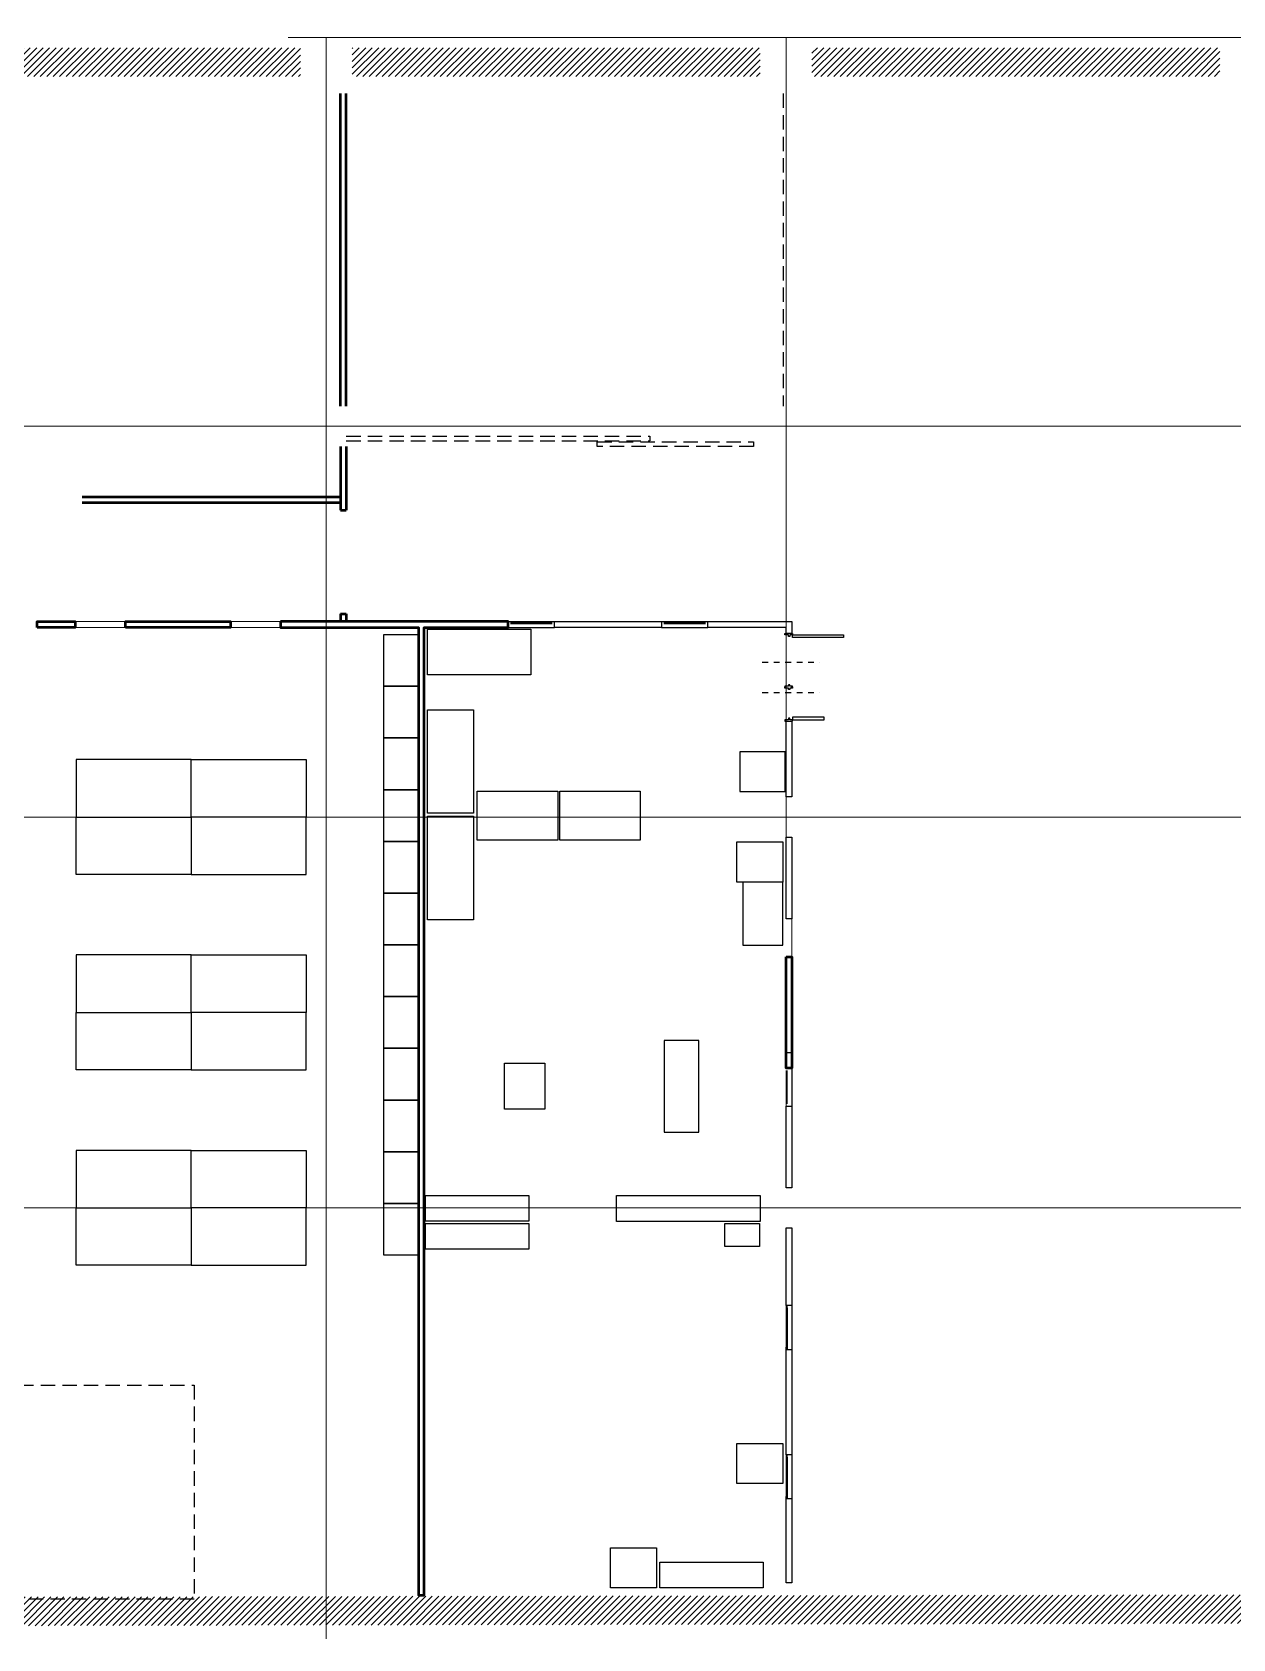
# Model space of a CAD drawing. Header units: millimetres. Extents: x 17 to 116.9, y 117.8 to 149.1.
# Drawn here: x 47.54 to 68.43, y 118.45 to 146.41 of the extents above; entities that cross this region are included whole.
import ezdxf

# ---------------------------------------------------------------- set-up
doc = ezdxf.new("R2010")
doc.units = ezdxf.units.MM
doc.linetypes.add('IRI-OCASA-Layout R 9$0$HIDDEN', pattern=[0.375, 0.25, -0.125])
doc.linetypes.add('PIR13A-P-XREF-01-Apoyo$0$DASHDOT2', pattern=[12.7, 6.35, -3.175, 0, -3.175])
for name, color, linetype, lineweight in [('Auxiliares', 252, 'Continuous', 15), ('Durlock', 252, 'Continuous', 50), ('OCASA_TODAS_r08$0$ca-hoja', 252, 'Continuous', 20), ('OCASA_TODAS_r08$0$CARPINTERIA', 252, 'Continuous', 15), ('OCASA_TODAS_r08$0$HACH MURO', 252, 'Continuous', 15), ('PIR13A-P-XREF-01-Apoyo$0$10-EJES-CARP', 251, 'PIR13A-P-XREF-01-Apoyo$0$DASHDOT2', 25)]:
    doc.layers.add(name, color=color, linetype=linetype, lineweight=lineweight)
for name, color, linetype in [('IRI-OCASA-Layout R 9$0$OCA_Durlock', 252, 'Continuous'), ('IRI-OCASA-Layout R 9$0$OCA_Mobiliario', 252, 'Continuous'), ('IRI-OCASA-Layout R 9$0$OCA_Rejas', 252, 'IRI-OCASA-Layout R 9$0$HIDDEN')]:
    doc.layers.add(name, color=color, linetype=linetype)

# ---------------------------------------------------------------- blocks, each defined once
blk = doc.blocks.new('*U43')
blk.add_lwpolyline([(25, 10), (25, 900), (70, 900), (70, 10)], close=True)
for points in [[(0, -15), (0, 10), (25, 10), (25, -35), (50, -35), (50, -60), (25, -60), (25, -120), (0, -120), (0, -95)], [(940, -15), (940, 10), (915, 10), (915, -35), (890, -35), (890, -60), (915, -60), (915, -120), (940, -120), (940, -95)]]:
    blk.add_lwpolyline(points)
at = {"layer": 'PIR13A-P-XREF-01-Apoyo$0$10-EJES-CARP', "ltscale": 0.25}
blk.add_line((500, -515), (500, 485), dxfattribs=at)
blk = doc.blocks.new('*U44')
blk.add_lwpolyline([(25, 10), (25, 560), (70, 560), (70, 10)], close=True)
for points in [[(0, -15), (0, 10), (25, 10), (25, -35), (50, -35), (50, -60), (25, -60), (25, -120), (0, -120), (0, -95)], [(600, -15), (600, 10), (575, 10), (575, -35), (550, -35), (550, -60), (575, -60), (575, -120), (600, -120), (600, -95)]]:
    blk.add_lwpolyline(points)
at = {"layer": 'PIR13A-P-XREF-01-Apoyo$0$10-EJES-CARP', "ltscale": 0.25}
blk.add_line((500, -515), (500, 485), dxfattribs=at)
blk = doc.blocks.new('V5d_1')
at = {"layer": 'OCASA_TODAS_r08$0$ca-hoja', "color": 1}
for points in [[(-0.04, 0.013), (-0.766, 0.013)], [(-0.04, 0.007), (-0.766, 0.007)]]:
    blk.add_lwpolyline(points, dxfattribs=at)
at = {"layer": 'OCASA_TODAS_r08$0$CARPINTERIA'}
for points in [[(-0.766, 0.02), (-0.04, 0.02)], [(-0.766, 0), (-0.04, 0)]]:
    blk.add_lwpolyline(points, dxfattribs=at)
blk = doc.blocks.new('V5f_1')
at = {"layer": 'Auxiliares'}
blk.add_line((-0.02, 0.622), (-0.01999, 0.04), dxfattribs=at)
at = {"layer": 'OCASA_TODAS_r08$0$ca-hoja', "color": 1}
for points in [[(-0.013, 0.04), (-0.013, 0.622)], [(-0.007, 0.04), (-0.007, 0.622)]]:
    blk.add_lwpolyline(points, dxfattribs=at)
at = {"layer": 'OCASA_TODAS_r08$0$CARPINTERIA'}
for points in [[(-0.02, 0.622), (-0.02, 0)], [(0, 0.622), (0, 0.04)]]:
    blk.add_lwpolyline(points, dxfattribs=at)

msp = doc.modelspace()

# ---------------------------------------------------------------- hatches: boundary and pattern name
at = {"layer": 'OCASA_TODAS_r08$0$HACH MURO'}
h = msp.add_hatch(dxfattribs=at)
h.set_pattern_fill('ANSI31', color=256, scale=0.025, style=0)
h.set_pattern_definition([(45, (40.34924, 146.163074), (-0.0561266, 0.0561266), [])])
h.paths.add_polyline_path([(44.207, 146.409), (38.747, 146.409), (38.747, 145.908), (44.207, 145.909)])
h.paths.add_polyline_path([(38.747, 146.409), (37.107, 146.409), (37.107, 145.909), (38.747, 145.908)])
h.paths.add_polyline_path([(36.207, 146.409), (29.007, 146.409), (29.007, 145.909), (36.207, 145.909)])
h.paths.add_polyline_path([(20.407, 146.143), (20.057, 146.143), (20.057, 146.038), (20.407, 146.038)])
h.paths.add_polyline_path([(20.057, 146.143), (19.707, 146.143), (19.707, 146.038), (20.057, 146.038)])
h.paths.add_polyline_path([(19.707, 146.143), (19.007, 146.143), (19.007, 145.643), (19.707, 145.643)])
h.paths.add_polyline_path([(45.107, 146.138), (52.207, 146.138), (52.207, 145.638), (45.107, 145.638)])
h.paths.add_polyline_path([(20.407, 145.643), (28.307, 145.643), (28.307, 146.143), (20.407, 146.143)])
h.paths.add_polyline_path([(53.107, 146.138), (60.207, 146.138), (60.207, 145.638), (53.107, 145.638)])
h.paths.add_polyline_path([(61.107, 146.138), (68.207, 146.138), (68.207, 145.638), (61.107, 145.638)])
h = msp.add_hatch(dxfattribs=at)
h.set_pattern_fill('ANSI31', color=256, scale=0.025, style=0)
h.set_pattern_definition([(45, (879.87285, 135.21683), (-0.056126601, 0.056126601), [])])
h.paths.add_polyline_path([(23.185, 119.135), (19.007, 123.163), (18.507, 122.951), (22.983, 118.635), (92.307, 118.763), (92.307, 119.263)])

# ---------------------------------------------------------------- linework, layer by layer
at = {"layer": 'Auxiliares'}
for p, q in [((51.997, 146.314), (93.317, 146.314)), ((52.657, 146.314), (52.657, 118.451)), ((60.657, 146.314), (60.657, 131.249)), ((17, 139.551), (106.443, 139.551)), ((108.91, 132.751), (17, 132.751)), ((17, 125.951), (92.657, 125.951))]:
    msp.add_line(p, q, dxfattribs=at)
at = {"layer": 'Durlock', "color": 50}
for p, q in [((52.907, 139.901), (52.907, 145.339)), ((53.007, 139.901), (53.007, 145.339)), ((52.907, 139.201), (52.907, 138.089)), ((53.007, 139.201), (53.007, 138.089)), ((48.408, 138.326), (52.907, 138.326)), ((48.408, 138.226), (52.907, 138.226)), ((52.907, 138.226), (52.907, 138.089)), ((52.907, 138.089), (53.007, 138.089)), ((52.907, 136.289), (52.907, 136.151)), ((52.907, 136.289), (52.907, 136.151)), ((52.907, 136.289), (53.007, 136.289)), ((53.007, 136.289), (53.007, 136.151))]:
    msp.add_line(p, q, dxfattribs=at)
at = {"layer": 'Durlock'}
for points in [[(47.627, 136.051), (47.627, 136.151), (48.289, 136.151), (48.289, 136.051), (47.627, 136.051)], [(49.164, 136.051), (49.164, 136.151), (50.989, 136.151), (50.989, 136.051), (49.164, 136.051)], [(51.864, 136.151), (51.864, 136.051), (54.261, 136.051), (54.262, 119.213), (54.362, 119.213), (54.362, 136.051), (55.823, 136.051), (55.823, 136.151), (53.007, 136.151), (51.864, 136.151)], [(60.657, 130.318), (60.757, 130.318), (60.757, 128.383), (60.657, 128.383), (60.657, 130.318)]]:
    msp.add_lwpolyline(points, dxfattribs=at)
at = {"layer": 'IRI-OCASA-Layout R 9$0$OCA_Durlock'}
for p, q in [((54.261, 136.051), (54.262, 119.213)), ((54.362, 136.051), (54.362, 119.213))]:
    msp.add_line(p, q, dxfattribs=at)
at = {"layer": 'IRI-OCASA-Layout R 9$0$OCA_Mobiliario'}
msp.add_line((60.657, 128.652), (60.757, 128.652), dxfattribs=at)
for points in [[(54.261, 135.927), (54.261, 135.027), (53.661, 135.027), (53.661, 135.927)], [(56.218, 136.023), (56.218, 135.223), (54.418, 135.223), (54.418, 136.023)], [(54.261, 135.027), (54.261, 134.127), (53.661, 134.127), (53.661, 135.027)], [(54.418, 134.617), (55.218, 134.617), (55.218, 132.817), (54.418, 132.817)], [(54.261, 134.127), (54.261, 133.227), (53.661, 133.227), (53.661, 134.127)], [(54.261, 133.227), (54.261, 132.327), (53.661, 132.327), (53.661, 133.227)], [(56.685, 133.199), (56.685, 132.349), (55.285, 132.349), (55.285, 133.199)], [(58.121, 133.199), (58.121, 132.349), (56.721, 132.349), (56.721, 133.199)], [(54.418, 132.764), (55.218, 132.764), (55.218, 130.964), (54.418, 130.964)], [(54.261, 132.327), (54.261, 131.427), (53.661, 131.427), (53.661, 132.327)], [(54.261, 131.427), (54.261, 130.527), (53.661, 130.527), (53.661, 131.427)], [(54.261, 130.527), (54.261, 129.627), (53.661, 129.627), (53.661, 130.527)], [(54.261, 129.627), (54.261, 128.727), (53.661, 128.727), (53.661, 129.627)], [(54.261, 128.727), (54.261, 127.827), (53.661, 127.827), (53.661, 128.727)], [(54.261, 127.827), (54.261, 126.927), (53.661, 126.927), (53.661, 127.827)], [(54.261, 126.927), (54.261, 126.027), (53.661, 126.027), (53.661, 126.927)], [(54.261, 126.027), (54.261, 125.127), (53.661, 125.127), (53.661, 126.027)], [(60.677, 124.212), (60.677, 124.252), (60.657, 124.252), (60.657, 124.212)], [(60.677, 123.528), (60.677, 123.488), (60.657, 123.488), (60.657, 123.528)], [(59.8, 121.853), (60.6, 121.853), (60.6, 121.153), (59.8, 121.153)], [(60.677, 121.615), (60.677, 121.655), (60.657, 121.655), (60.657, 121.615)], [(60.677, 120.931), (60.677, 120.891), (60.657, 120.891), (60.657, 120.931)]]:
    msp.add_lwpolyline(points, close=True, dxfattribs=at)
for points in [[(55.823, 136.151), (56.629, 136.151)], [(55.823, 136.051), (56.629, 136.051)], [(56.629, 136.051), (56.629, 136.151), (58.489, 136.151), (58.489, 136.051), (56.629, 136.051)], [(58.489, 136.151), (59.295, 136.151)], [(58.489, 136.051), (59.295, 136.051)], [(59.295, 136.051), (59.295, 136.151), (60.757, 136.151), (60.757, 135.944), (60.657, 135.944), (60.657, 136.051), (59.295, 136.051)], [(60.657, 134.419), (60.757, 134.419), (60.757, 133.101), (60.657, 133.101), (60.657, 134.419)], [(60.657, 132.401), (60.757, 132.401), (60.757, 130.98), (60.657, 130.98), (60.657, 132.401)], [(60.757, 128.383), (60.757, 127.721)], [(60.657, 127.721), (60.757, 127.721), (60.757, 126.301), (60.657, 126.301), (60.657, 127.721)], [(60.657, 124.212), (60.657, 123.528)], [(60.664, 123.528), (60.664, 124.212)], [(60.67, 123.528), (60.67, 124.212)], [(60.677, 124.212), (60.677, 123.528)], [(60.657, 123.488), (60.757, 123.488), (60.757, 121.655), (60.657, 121.655), (60.657, 123.488)], [(60.657, 121.615), (60.657, 120.931)], [(60.664, 120.931), (60.664, 121.615)], [(60.67, 120.931), (60.67, 121.615)], [(60.677, 121.615), (60.677, 120.931)], [(60.657, 120.891), (60.757, 120.891), (60.757, 119.426), (60.657, 119.426), (60.657, 120.931)]]:
    msp.add_lwpolyline(points, dxfattribs=at)
at = {"layer": 'IRI-OCASA-Layout R 9$0$OCA_Mobiliario', "elevation": 0}
for points in [[(50.307, 133.751), (48.307, 133.751), (48.307, 132.751), (50.307, 132.751)], [(50.307, 133.751), (52.307, 133.751), (52.307, 132.751), (50.307, 132.751)], [(60.644, 133.885), (59.852, 133.885), (59.852, 133.195), (60.644, 133.195)], [(50.307, 131.751), (48.307, 131.751), (48.307, 132.751), (50.307, 132.751)], [(50.307, 131.751), (52.307, 131.751), (52.307, 132.751), (50.307, 132.751)], [(60.602, 131.621), (59.802, 131.621), (59.802, 132.321), (60.602, 132.321)], [(60.603, 130.521), (60.603, 131.621), (59.903, 131.621), (59.903, 130.521)], [(50.307, 130.351), (48.307, 130.351), (48.307, 129.351), (50.307, 129.351)], [(50.307, 130.351), (52.307, 130.351), (52.307, 129.351), (50.307, 129.351)], [(50.307, 128.351), (48.307, 128.351), (48.307, 129.351), (50.307, 129.351)], [(50.307, 128.351), (52.307, 128.351), (52.307, 129.351), (50.307, 129.351)], [(59.138, 128.866), (58.538, 128.866), (58.538, 127.266), (59.138, 127.266)], [(56.462, 128.466), (56.462, 127.666), (55.762, 127.666), (55.762, 128.466)], [(50.307, 126.951), (48.307, 126.951), (48.307, 125.951), (50.307, 125.951)], [(50.307, 126.951), (52.307, 126.951), (52.307, 125.951), (50.307, 125.951)], [(56.182, 126.167), (56.182, 125.717), (54.382, 125.717), (54.382, 126.167)], [(60.207, 126.166), (60.207, 125.716), (57.707, 125.716), (57.707, 126.166)], [(50.307, 124.951), (48.307, 124.951), (48.307, 125.951), (50.307, 125.951)], [(50.307, 124.951), (52.307, 124.951), (52.307, 125.951), (50.307, 125.951)], [(56.182, 125.681), (56.182, 125.231), (54.382, 125.231), (54.382, 125.681)], [(60.195, 125.677), (60.195, 125.277), (59.595, 125.277), (59.595, 125.677)], [(57.604, 120.037), (58.404, 120.037), (58.404, 119.337), (57.604, 119.337)], [(60.26, 119.787), (60.26, 119.337), (58.46, 119.337), (58.46, 119.787)]]:
    msp.add_lwpolyline(points, close=True, dxfattribs=at)
for points in [[(60.657, 125.601), (60.757, 125.601), (60.757, 124.252), (60.657, 124.252), (60.657, 125.601)], [(60.757, 124.252), (60.757, 123.488)], [(60.757, 121.655), (60.757, 120.891)]]:
    msp.add_lwpolyline(points, dxfattribs=at)
at = {"layer": 'IRI-OCASA-Layout R 9$0$OCA_Rejas'}
for p, q in [((60.607, 145.339), (60.607, 139.901)), ((53.007, 139.377, 0), (58.285, 139.377, 0)), ((53.007, 139.297, 0), (58.285, 139.297, 0)), ((58.285, 139.377, 0), (58.285, 139.297))]:
    msp.add_line(p, q, dxfattribs=at)
at = {"layer": 'IRI-OCASA-Layout R 9$0$OCA_Rejas', "elevation": 0}
msp.add_lwpolyline([(57.374, 139.281), (60.094, 139.281), (60.094, 139.2), (57.374, 139.2)], close=True, dxfattribs=at)
at = {"layer": 'IRI-OCASA-Layout R 9$0$OCA_Rejas'}
msp.add_lwpolyline([(50.358, 122.867), (50.358, 119.141), (45.067, 119.141), (45.067, 122.867)], close=True, dxfattribs=at)
at = {"layer": 'OCASA_TODAS_r08$0$CARPINTERIA'}
for p, q in [((48.289, 136.151), (49.164, 136.151)), ((48.289, 136.051), (49.164, 136.051)), ((50.989, 136.151), (51.864, 136.151)), ((50.989, 136.051), (51.864, 136.051))]:
    msp.add_line(p, q, dxfattribs=at)
msp.add_lwpolyline([(60.757, 130.98), (60.757, 130.318)], dxfattribs=at)

# ---------------------------------------------------------------- block references
at = {"layer": 'IRI-OCASA-Layout R 9$0$OCA_Mobiliario'}
for name, p in [('V5d_1', (56.629, 136.111)), ('V5d_1', (59.295, 136.111)), ('V5f_1', (60.677, 127.721))]:
    msp.add_blockref(name, p, dxfattribs=at)
at = {"layer": 'IRI-OCASA-Layout R 9$0$OCA_Mobiliario', "yscale": 0.001, "zscale": 0.001, "rotation": 270}
for name, p, xscale in [('*U43', (60.759, 135.944), 0.001), ('*U44', (60.759, 134.419), -0.001)]:
    msp.add_blockref(name, p, dxfattribs=dict(at, xscale=xscale))

doc.saveas('drawing.dxf')
